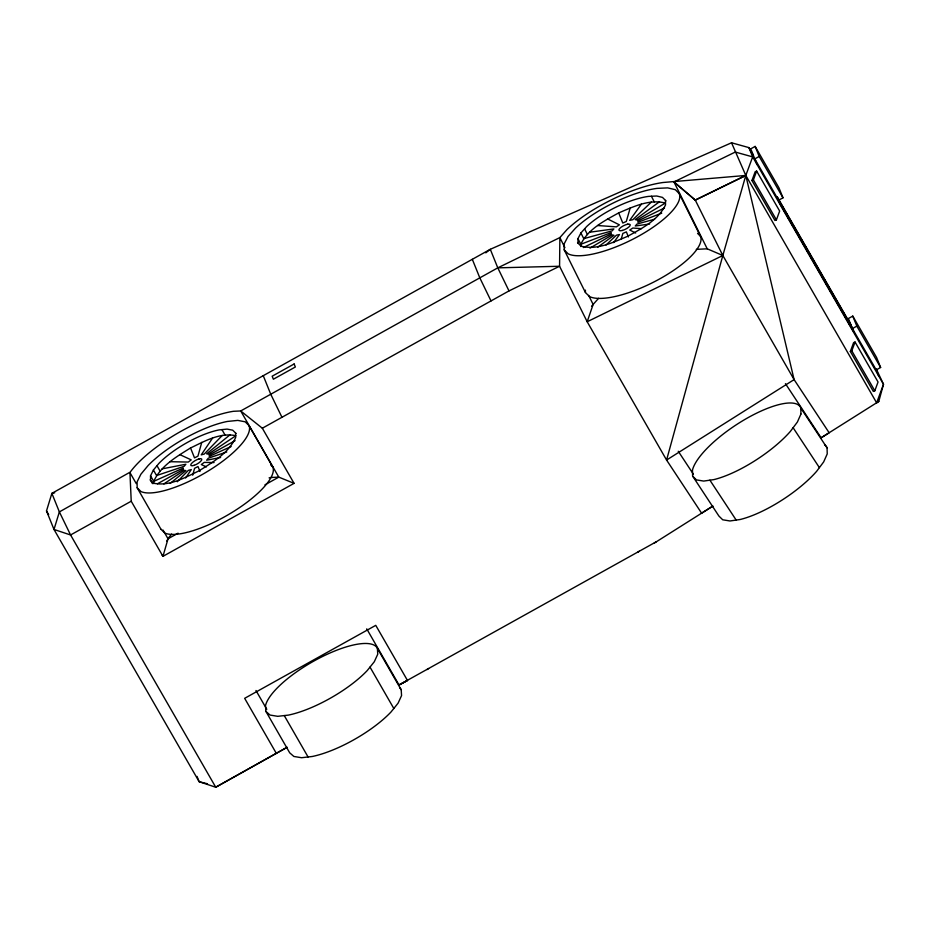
<?xml version="1.0" encoding="UTF-8"?>
<svg xmlns="http://www.w3.org/2000/svg" width="930" height="930" viewBox="0 0 930 930"><rect width="100%" height="100%" fill="white"/><g stroke="black" fill="none" stroke-linecap="round" stroke-linejoin="round"><path stroke-width="1.4" d="M286.998 747.348L215.737 787.222L199.148 781.712L53.998 529.461L46.5 510.907L51.871 493.353L490.296 249.298L731.538 142.778L745.802 175.456L876.641 402.829L878.792 401.423L883.5 384.276L876.211 368.85M192.684 475.184L194.591 468.278L198.009 466.558L199.996 471.51M201.752 442.343L197.939 456.165L194.521 457.874L190.545 447.969C204.46 441.32 219.922 432.276 235.86 435.717L208.332 454.142L206.623 453.817L230.233 434.636M178.095 533.181L168.028 538.784L162.959 556.349L162.18 555.257M621.287 238.859L622.856 233.418L626.367 231.884L628.413 236.941M630.226 207.878L626.297 221.491L622.786 223.026L618.694 212.9C633.167 206.855 649.338 198.799 665.322 203.077L636.992 220.026L635.225 219.608L659.533 201.705M751.94 180.513L755.195 171.713L756.648 171.097L779.654 211.064L776.399 219.875L774.946 220.48L751.94 180.513L753.393 179.897L756.648 171.097M850.346 351.459L853.601 342.647L855.054 342.031L878.048 382.009L874.805 390.809L873.34 391.425L850.346 351.459L851.799 350.843L855.054 342.031M876.641 402.829L883.5 384.276L752.661 156.891L748.917 147.614L731.538 142.778M152.474 483.635L150.567 480.31L150.532 475.823L153.404 470.022L158.983 463.314A48.686 15.217 -29.8 0 1 219.12 429.904L227.06 429.102L232.698 430.183L236.046 433.485M577.995 243.09L577.96 238.603L580.913 232.965L586.644 226.56A48.686 15.647 -26.5 0 1 648.524 196.393L656.696 196.009L662.486 197.393L665.938 200.88M166.772 541.016L168.33 538.238A75.528 24.134 -29.9 0 1 171.631 534.064M185.628 477.974L191.301 469.58L188.337 470.382L177.281 481.763M212.575 438.065L201.24 454.863L204.263 454.049L222.293 435.438M613.626 242.625L619.461 234.546L616.416 235.185L606.069 244.985M641.363 204.181L629.691 220.364L632.807 219.724L651.36 202.077M190.545 447.969C176.572 456.642 160.797 465.791 153.706 481.356L153.729 483.6M591.561 306.202L598.583 298.321M618.694 212.9C604.465 220.759 588.178 228.989 580.797 244.288L580.808 246.543M170.167 483.414L185.919 470.627L184.198 470.301L163.854 483.914M485.786 252.844L489.168 250.182M597.723 247.229L613.928 235.302L612.161 234.883L589.992 248.136M427.114 669.554L428.579 668.519M637.782 552.269L639.247 551.246M654.15 543.167L712.729 506.164M712.833 506.106L701.627 513.209L666.577 460.048L587.179 321.745L559.569 266.259L559.872 237.58L567.126 229.431A75.528 24.273 -26.5 0 1 663.055 182.501L745.802 175.456L752.661 156.891L735.281 152.055L673.959 181.955L707.219 248.81L722.831 255.494L794.104 379.614L829.153 432.776L821.132 437.798L785.443 383.66M821.132 437.798L878.792 401.423M54.696 492.795L51.871 493.353L59.369 511.907L70.575 534.971L215.737 787.222L287.079 747.313M564.905 247.682L559.872 237.58L497.783 267.852L240.719 410.955L233.477 411.293A75.528 24.134 -29.9 0 0 130.258 472.068L59.369 511.907L53.998 529.461L70.575 534.971L131.223 501.212L129.944 472.614L136.292 483.647M778.596 200.252L782.99 197.799L778.933 187.779L755.137 146.417L750.742 148.87L757.113 164.633M131.223 501.212L162.959 556.349L294.066 483.356L278.791 477.125L240.719 410.955L262.33 428.219L509.001 290.916L559.569 266.259L497.783 267.852L490.296 249.298M755.137 146.417L759.194 156.449L754.8 158.902L876.223 369.919L878.548 375.662M264.945 484.832L278.791 477.125L271.548 477.462A75.528 24.134 -29.9 0 0 269.096 477.869M876.223 369.919L880.617 367.478L876.572 357.446L852.775 316.095L848.381 318.537L853.647 331.58L779.805 203.263L777.166 196.718L851.008 325.035M852.426 328.569L856.832 326.128L852.775 316.095M656.301 541.76L399.028 684.98L407.491 680.481L375.755 625.344L244.66 698.325L276.384 753.463M157.437 483.798L183.315 469.418L183.303 468.046L153.706 481.356L150.532 475.823M235.092 440.646L209.227 455.026L209.238 456.386L231.105 446.551M407.491 680.481L399.028 684.98L366.734 628.854M583.354 247.554L611.242 233.953L611.231 232.581L580.797 244.288L577.96 238.603M664.532 207.971L637.91 220.956L637.91 222.317L661.742 213.156M695.233 200.113L745.802 175.456L794.104 379.614L666.577 460.048L722.831 255.494L745.802 175.456L695.233 200.113L673.959 181.955L695.221 199.996L722.831 255.494L587.179 321.745L593.142 304.435L588.644 295.403M226.757 451.968L208.355 458.153L206.658 460.199L220.619 457.49M654.592 219.224L637.015 224.037L635.271 225.99L649.628 224.025M162.157 468.848L185.872 464.244L184.175 466.279L156.577 475.555L153.404 470.022M589.481 232.244L613.881 228.919L612.138 230.861L583.749 238.65L580.913 232.965M198.985 458.839L199.613 458.781M696.314 249.356L707.219 248.81M627.366 224.223L628.017 224.188M170.051 461.699L188.279 462.059L191.231 459.885L179.734 454.572M214.074 462.57L204.251 462.384L201.299 464.547L206.414 466.906M597.606 225.525L616.358 226.862L619.392 224.851L607.569 218.922M641.444 228.664L632.795 228.036L629.761 230.047L635.667 233.023M207.483 783.781L199.148 781.712L197.009 776.411M272.792 467.046L249.007 425.58L245.195 421.813L237.789 420.395L227.339 421.453A64.054 20.018 -29.8 0 0 148.219 465.419L140.883 474.23L137.105 481.856L137.152 487.773L160.971 529.275M270.886 465.163L272.827 467.069A64.054 20.018 -29.8 0 1 231.64 512.686A64.054 20.018 -29.8 0 1 164.784 533.029L160.937 529.24M150.137 479.892L153.496 483.193C169.446 486.634 184.896 477.59 198.811 470.94C212.784 462.268 228.571 453.119 235.65 437.553L235.616 433.066M137.152 487.773L141 491.563A64.054 20.018 -29.8 0 0 207.855 471.219A64.054 20.018 -29.8 0 0 249.042 425.603M700.499 236.336L679.272 193.661L675.343 189.697L667.728 187.883L656.975 188.383A64.054 20.588 -26.5 0 0 575.577 228.071L568.032 236.499L564.138 243.916L564.185 249.821L585.447 292.531L589.376 296.496A64.054 20.588 -26.5 0 0 658.149 279.744A64.054 20.588 -26.5 0 0 700.534 236.359L697.558 233.36M577.553 242.649L581.006 246.136C596.99 250.414 613.161 242.358 627.622 236.313C641.863 228.455 658.149 220.224 665.531 204.926L665.496 200.427M564.185 249.821L568.149 253.82A64.054 20.588 -26.5 0 0 636.922 237.08A64.054 20.588 -26.5 0 0 679.307 193.696M800.8 407.991L827.072 447.888L827.223 453.933L823.666 461.919L816.656 471.289A64.054 20.158 -33.4 0 1 740.164 519.498L729.969 520.974L722.715 519.789L718.89 516.034L692.617 476.079M793.116 427.73L819.388 467.627M709.904 480.182L736.176 520.079M678.261 451.259L693.396 474.219M759.194 156.449L782.99 197.799M856.832 326.128L880.617 367.478M748.917 147.614L753.37 155.356M777.875 198.485L851.717 326.802M779.201 201.752L853.043 330.069M753.393 179.897L776.399 219.875M851.799 350.843L874.805 390.809M262.33 428.219L294.066 483.356M377.382 648.384L377.754 654.185L374.302 661.742L367.257 670.53A64.054 20.216 -29.9 0 1 288.416 715.1L277.745 716.321L270.06 715.065L265.887 711.415L265.515 705.603A64.054 20.216 -29.9 0 1 320.211 657.661A64.054 20.216 -29.9 0 1 377.382 648.384L401.202 689.827L401.562 695.582L398.11 703.138L391.065 711.927A64.054 20.216 -29.9 0 1 312.224 756.497L301.553 757.717L293.868 756.462L289.695 752.812L265.887 711.357M370.012 667.101L393.82 708.497M284.255 715.577L308.062 756.974M255.971 690.513L266.794 709.311M162.971 530.007L168.028 538.784M46.5 510.907L48.662 514.674M221.945 429.625L225.118 435.159M156.996 465.709L160.169 471.243M651.43 196.253L654.267 201.95M584.61 228.838L587.435 234.523M497.783 267.852L509.001 290.916M491.017 300.925L479.81 277.861L472.312 259.307M281.964 417.303L270.746 394.239L263.26 375.685M585.4 290.125L585.412 292.497M824.538 444.773A64.054 20.158 -33.4 0 1 827.072 447.842M399.575 687.665A64.054 20.216 -29.9 0 1 401.19 689.781M800.939 414.036L797.394 422.022L790.384 431.392A64.054 20.158 -33.4 0 1 713.88 479.601L703.696 481.077L696.442 479.892L692.617 476.137L692.478 470.045A64.054 20.158 -33.4 0 1 746.162 418.721A64.054 20.158 -33.4 0 1 800.8 407.945L800.939 414.036M294.136 363.979L272.165 376.208L273.374 379.219L295.356 366.99L294.136 363.979M622.414 230.442A6.266 2.011 -26.5 0 0 630.203 224.711A6.266 2.011 -26.5 0 0 621.112 227.199A6.266 2.011 -26.5 0 0 622.414 230.442M194.172 465.325A6.266 1.953 -29.8 0 0 201.74 459.176A6.266 1.953 -29.8 0 0 192.894 462.152A6.266 1.953 -29.8 0 0 194.172 465.325"/></g></svg>
